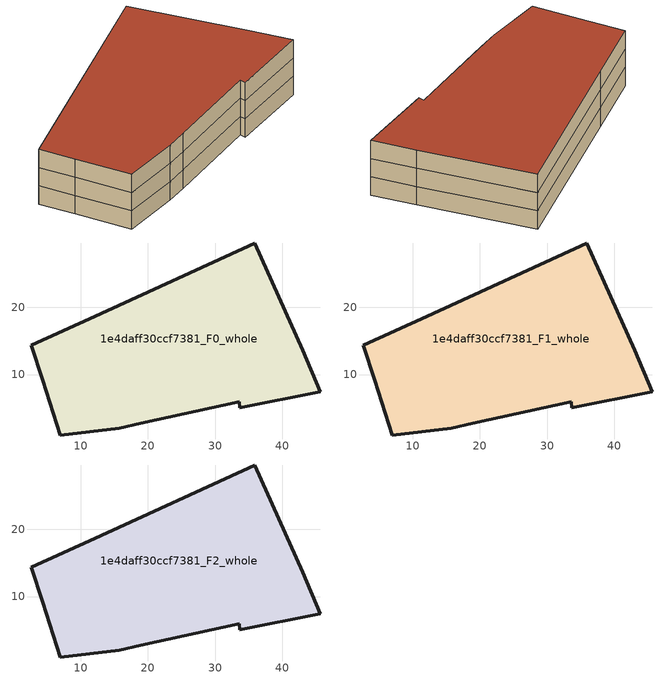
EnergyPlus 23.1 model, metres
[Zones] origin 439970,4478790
1e4daff30ccf7381_F0_whole
 floor ground (EU_floor_Construction): 35.92,29.55 43.05,13.57 45.66,7.41 33.69,5.09 33.62,5.94 18.98,2.72 15.74,2.01 6.99,1.01 4.35,9.11 2.66,14.32 12.17,18.66 z0
 wall outside (EU_wall_Construction): 2.66,14.32 4.35,9.11 6.99,1.01 15.74,2.01 18.98,2.72 33.62,5.94 33.69,5.09 45.66,7.41 43.05,13.57 35.92,29.55 12.17,18.66 2.66,14.32 z0:3
1e4daff30ccf7381_F1_whole
 floor to 1e4daff30ccf7381_F0_whole (EU_floor_Construction): 35.92,29.55 43.05,13.57 45.66,7.41 33.69,5.09 33.62,5.94 18.98,2.72 15.74,2.01 6.99,1.01 4.35,9.11 2.66,14.32 12.17,18.66 z3
 wall outside (EU_wall_Construction): 2.66,14.32 4.35,9.11 6.99,1.01 15.74,2.01 18.98,2.72 33.62,5.94 33.69,5.09 45.66,7.41 43.05,13.57 35.92,29.55 12.17,18.66 2.66,14.32 z3:6
1e4daff30ccf7381_F2_whole
 floor to 1e4daff30ccf7381_F1_whole (EU_floor_Construction): 35.92,29.55 43.05,13.57 45.66,7.41 33.69,5.09 33.62,5.94 18.98,2.72 15.74,2.01 6.99,1.01 4.35,9.11 2.66,14.32 12.17,18.66 z6
 wall outside (EU_wall_Construction): 2.66,14.32 4.35,9.11 6.99,1.01 15.74,2.01 18.98,2.72 33.62,5.94 33.69,5.09 45.66,7.41 43.05,13.57 35.92,29.55 12.17,18.66 2.66,14.32 z6:9
 roof outside (EU_roof_Construction): 45.66,7.41 43.05,13.57 35.92,29.55 12.17,18.66 2.66,14.32 4.35,9.11 6.99,1.01 15.74,2.01 18.98,2.72 33.62,5.94 33.69,5.09 z9
[Building]
EU S2 Campaign: North Axis=0; Terrain=City; Solar Distribution=FullExterior
[Site:Location]
Madrid: Latitude=40.5; Longitude=-3.5; Time Zone=1; Elevation=609
[SizingPeriod:WeatherFileDays]
AnnualSizingPeriod: Begin Month=1; Begin Day of Month=1; End Month=12; End Day of Month=31; Day of Week for Start Day=Monday; Use Weather File Daylight Saving Period=No; Use Weather File Rain and Snow Indicators=No
[MATERIAL]
EU_InternalMass_Material: Roughness=MediumRough; Thickness=0.1; Conductivity=1; Density=1800; Specific Heat=900; Thermal Absorptance=0.9; Solar Absorptance=0.7; Visible Absorptance=0.7
[MATERIAL:NOMASS] Roughness=MediumRough; Thermal Absorptance=0.9; Solar Absorptance=0.7; Visible Absorptance=0.7
Name | Thermal Resistance
EU_wall_NoMass | 0.419739
EU_roof_NoMass | 0.352165
EU_floor_NoMass | 0.608284
[CONSTRUCTION]
EU_wall_Construction: EU_wall_NoMass
EU_roof_Construction: EU_roof_NoMass
EU_floor_Construction: EU_floor_NoMass
EU_InternalMass_Construction: EU_InternalMass_Material
[ZONE] Type=1; Multiplier=1; Ceiling Height=autocalculate; Volume=2152.93; Floor Area=autocalculate; Part of Total Floor Area=Yes
1e4daff30ccf7381_F0_whole; 1e4daff30ccf7381_F1_whole; 1e4daff30ccf7381_F2_whole
[INTERNALMASS] Construction=EU_InternalMass_Construction; Surface Area=717.645
Name | Zone or ZoneList
1e4daff30ccf7381_F0_whole_EU_InternalMass | 1e4daff30ccf7381_F0_whole
1e4daff30ccf7381_F1_whole_EU_InternalMass | 1e4daff30ccf7381_F1_whole
1e4daff30ccf7381_F2_whole_EU_InternalMass | 1e4daff30ccf7381_F2_whole
[OTHEREQUIPMENT] Fuel Type=Electricity; Design Level Calculation Method=Watts/Area; Power per Zone Floor Area=1; Fraction Latent=0; Fraction Radiant=0; Fraction Lost=0; Carbon Dioxide Generation Rate=0; EndUse Subcategory=EU_Step8_InternalGains
Name | Zone or ZoneList or Space or SpaceList | Schedule
EU_Step8_InternalGain_1e4daff30ccf7381_F0_whole_f000 | 1e4daff30ccf7381_F0_whole | EU_Step8_GainSchedule_1e4daff30ccf7381_F0_whole_f000
EU_Step8_InternalGain_1e4daff30ccf7381_F1_whole_f000 | 1e4daff30ccf7381_F1_whole | EU_Step8_GainSchedule_1e4daff30ccf7381_F1_whole_f000
EU_Step8_InternalGain_1e4daff30ccf7381_F2_whole_f000 | 1e4daff30ccf7381_F2_whole | EU_Step8_GainSchedule_1e4daff30ccf7381_F2_whole_f000
[ZONEVENTILATION:DESIGNFLOWRATE] Schedule=EU_AlwaysOn; Design Flow Rate Calculation Method=AirChanges/Hour; Air Changes per Hour=0.703302; Ventilation Type=Natural; Fan Pressure Rise=0; Fan Total Efficiency=1; Constant Term Coefficient=1; Temperature Term Coefficient=0; Velocity Term Coefficient=0; Velocity Squared Term Coefficient=0; Minimum Indoor Temperature=-100; Maximum Indoor Temperature=100; Delta Temperature=-100; Minimum Outdoor Temperature=-100; Maximum Outdoor Temperature=100; Maximum Wind Speed=40
Name | Zone or ZoneList or Space or SpaceList
EU_ConstantAir_1e4daff30ccf7381_F0_whole | 1e4daff30ccf7381_F0_whole
EU_ConstantAir_1e4daff30ccf7381_F1_whole | 1e4daff30ccf7381_F1_whole
EU_ConstantAir_1e4daff30ccf7381_F2_whole | 1e4daff30ccf7381_F2_whole
[HVACTEMPLATE:THERMOSTAT] Constant Heating Setpoint=20; Constant Cooling Setpoint=50
EU_HeatOnly_1e4daff30ccf7381_F0_whole; EU_HeatOnly_1e4daff30ccf7381_F1_whole; EU_HeatOnly_1e4daff30ccf7381_F2_whole
[HVACTEMPLATE:ZONE:IDEALLOADSAIRSYSTEM] System Availability Schedule=EU_AlwaysOn; Maximum Heating Supply Air Temperature=50; Minimum Cooling Supply Air Temperature=13; Maximum Heating Supply Air Humidity Ratio=0.0156; Minimum Cooling Supply Air Humidity Ratio=0.0077; Heating Limit=NoLimit; Cooling Limit=NoLimit; Heating Availability Schedule=EU_AlwaysOn; Cooling Availability Schedule=EU_CoolingOff; Dehumidification Control Type=ConstantSensibleHeatRatio; Cooling Sensible Heat Ratio=0.7; Dehumidification Setpoint=60; Humidification Control Type=None; Humidification Setpoint=30; Outdoor Air Method=None; Outdoor Air Flow Rate per Person=0.00944; Outdoor Air Flow Rate per Zone Floor Area=0; Outdoor Air Flow Rate per Zone=0; Demand Controlled Ventilation Type=None; Outdoor Air Economizer Type=NoEconomizer; Heat Recovery Type=None; Sensible Heat Recovery Effectiveness=0.7; Latent Heat Recovery Effectiveness=0.65
Name | Template Thermostat
1e4daff30ccf7381_F0_whole | EU_HeatOnly_1e4daff30ccf7381_F0_whole
1e4daff30ccf7381_F1_whole | EU_HeatOnly_1e4daff30ccf7381_F1_whole
1e4daff30ccf7381_F2_whole | EU_HeatOnly_1e4daff30ccf7381_F2_whole
[SIZING:ZONE] Zone Cooling Design Supply Air Temperature Input Method=SupplyAirTemperature; Zone Cooling Design Supply Air Temperature=13; Zone Heating Design Supply Air Temperature Input Method=SupplyAirTemperature; Zone Heating Design Supply Air Temperature=50; Zone Cooling Design Supply Air Humidity Ratio=0.008; Zone Heating Design Supply Air Humidity Ratio=0.008; Cooling Design Air Flow Method=DesignDay; Cooling Design Air Flow Rate=0; Cooling Minimum Air Flow per Zone Floor Area=0.000762; Cooling Minimum Air Flow=0; Cooling Minimum Air Flow Fraction=0.2; Heating Design Air Flow Method=DesignDay; Heating Design Air Flow Rate=0; Heating Maximum Air Flow per Zone Floor Area=0.002032; Heating Maximum Air Flow=0.141576; Heating Maximum Air Flow Fraction=0.3; Account for Dedicated Outdoor Air System=No; Dedicated Outdoor Air System Control Strategy=NeutralSupplyAir; Dedicated Outdoor Air Low Setpoint Temperature for Design=autosize; Dedicated Outdoor Air High Setpoint Temperature for Design=autosize; Zone Load Sizing Method=Sensible Load Only No Latent Load; Zone Latent Cooling Design Supply Air Humidity Ratio Input Method=HumidityRatioDifference; Zone Cooling Design Supply Air Humidity Ratio Difference=0.005; Zone Latent Heating Design Supply Air Humidity Ratio Input Method=HumidityRatioDifference; Zone Humidification Design Supply Air Humidity Ratio Difference=0.005
1e4daff30ccf7381_F0_whole; 1e4daff30ccf7381_F1_whole; 1e4daff30ccf7381_F2_whole
[SCHEDULE:CONSTANT]
Name | Hourly Value
EU_AlwaysOn | 1
EU_CoolingOff | 0
[SCHEDULE:FILE] Column Number=1; Rows to Skip at Top=0; Number of Hours of Data=8760; Column Separator=Comma; Interpolate to Timestep=No; Minutes per Item=60; Adjust Schedule for Daylight Savings=Yes
Name | File
EU_Step8_GainSchedule_1e4daff30ccf7381_F0_whole_f000 | C:\Users\o_iseri\Desktop\OpenUBEM\openubem\outputs\eu_evidence\EU-11\ES-MAD-BERRUGUETE\idfs\1e4daff30ccf7381\1e4daff30ccf7381_F0_whole_f000_gain.csv
EU_Step8_GainSchedule_1e4daff30ccf7381_F1_whole_f000 | C:\Users\o_iseri\Desktop\OpenUBEM\openubem\outputs\eu_evidence\EU-11\ES-MAD-BERRUGUETE\idfs\1e4daff30ccf7381\1e4daff30ccf7381_F1_whole_f000_gain.csv
EU_Step8_GainSchedule_1e4daff30ccf7381_F2_whole_f000 | C:\Users\o_iseri\Desktop\OpenUBEM\openubem\outputs\eu_evidence\EU-11\ES-MAD-BERRUGUETE\idfs\1e4daff30ccf7381\1e4daff30ccf7381_F2_whole_f000_gain.csv
